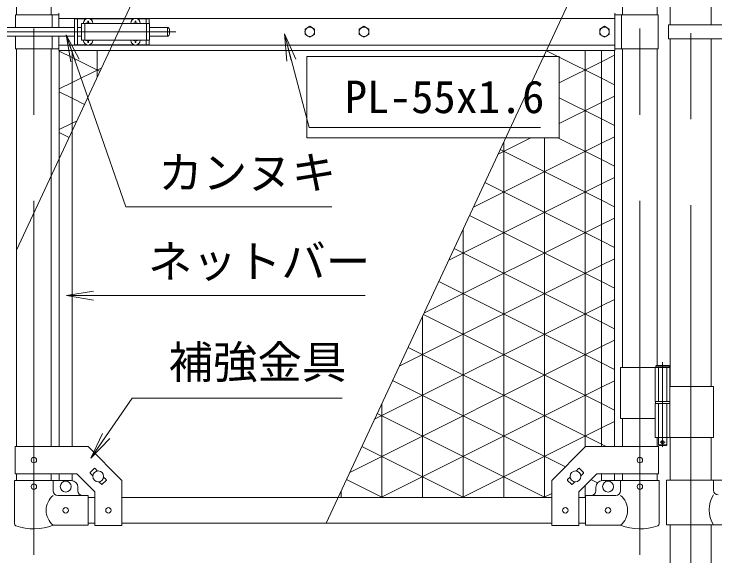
# Model space of a CAD drawing. Units: millimetres, scale not verified. Extents: x -4200 to 4200, y -2970 to 2970.
# Drawn here: x -2683 to -1648, y -537 to 263 of the extents above; entities that cross this region are included whole.
import ezdxf
from ezdxf.enums import TextEntityAlignment as Align

# ---------------------------------------------------------------- set-up
doc = ezdxf.new("R2010")
doc.units = ezdxf.units.MM
doc.header["$LTSCALE"] = 20
doc.linetypes.add('DASHED', pattern=[7.5, 6, -1.5])
doc.linetypes.add('USER1', pattern=[50.8, 31.75, -6.35, 6.35, -6.35])
for name, color, linetype, lineweight in [('0-1_D-BMK', 2, 'USER1', 13), ('0-2_D-STR1', 1, 'Continuous', 18), ('0-3_D-STR3', 3, 'Continuous', 13), ('0-4_0', 7, 'Continuous', 9), ('0-9_D-STR-TXT', 7, 'Continuous', 9), ('0-A_Defpoints', 8, 'Continuous', 18)]:
    doc.layers.add(name, color=color, linetype=linetype, lineweight=lineweight)
doc.styles.add('ＭＳ ゴシック', font='')
doc.styles.get('ＭＳ ゴシック').set_extended_font_data('MS Gothic')

# ---------------------------------------------------------------- blocks, each defined once
blk = doc.blocks.new('_Open')
at = {"layer": '0-4_0'}
blk.add_line((-20, 3.33), (0, 0), dxfattribs=at)
blk.add_lwpolyline([(-20, -3.33), (0, 0), (-20, 0)], dxfattribs=at)

msp = doc.modelspace()

# ---------------------------------------------------------------- linework, layer by layer
at = {"layer": '0-1_D-BMK'}
for p, q in [((-2653.4, 1003.1), (-2653.4, -535.29)), ((-1759.2, 1003.1), (-1759.2, -535.29)), ((-1684.05, 996.61), (-1684.05, -799.21)), ((-2784.09, 236.37), (-2444.09, 236.37)), ((-1725.64, -251.21), (-1725.64, -376.1)), ((-1729.26, -369.13), (-1722.01, -369.13))]:
    msp.add_line(p, q, dxfattribs=at)
at = {"layer": '0-2_D-STR1'}
for p, q in [((-2678.8, 848.32), (-2678.8, 261.37)), ((-2628, 848.32), (-2628, 261.37)), ((-1784.6, 731.87), (-1784.6, 261.37)), ((-1733.8, 703.87), (-1733.8, 261.37)), ((-1714.3, 703.87), (-1714.3, 246.87)), ((-1653.8, 703.87), (-1653.8, 246.87)), ((-1714.3, 225.87), (-1714.3, -287.13)), ((-1653.8, 225.87), (-1653.8, -287.13)), ((-2678.8, 211.37), (-2678.8, -375.58)), ((-2628, 211.37), (-2628, -375.58)), ((-1784.6, 211.37), (-1784.6, -259.13)), ((-1733.8, 211.37), (-1733.8, -256.13)), ((-1784.6, -334.13), (-1784.6, -375.58)), ((-1733.8, -362.13), (-1733.8, -375.58)), ((-1714.3, -362.13), (-1714.3, -424.93)), ((-1653.8, -362.13), (-1653.8, -424.93)), ((-2678.8, -415.58), (-2678.8, -425.63)), ((-2628, -415.58), (-2628, -425.63)), ((-1784.6, -415.58), (-1784.6, -425.63)), ((-1733.8, -415.58), (-1733.8, -425.63)), ((-2573.4, -450.63), (-2563.4, -450.63)), ((-2523.4, -450.63), (-1889.2, -450.63)), ((-1849.2, -450.63), (-1839.2, -450.63)), ((-2573.4, -488.63), (-2563.4, -488.63)), ((-2523.4, -488.63), (-1889.2, -488.63)), ((-1849.2, -488.63), (-1839.2, -488.63)), ((-1714.3, -490.93), (-1714.3, -788.63)), ((-1653.8, -490.93), (-1653.8, -788.63))]:
    msp.add_line(p, q, dxfattribs=at)
at = {"layer": '0-3_D-STR3'}
for p, q in [((-2680.4, 261.37), (-2680.4, 242.87)), ((-2680.4, 261.37), (-2616.3, 261.37)), ((-2626.4, 261.37), (-2626.4, 242.87)), ((-2616.3, 242.87), (-2616.3, 263.87)), ((-1796.3, 208.87), (-1796.3, 263.87)), ((-1732.2, 261.37), (-1796.3, 261.37)), ((-1786.2, 261.37), (-1786.2, 211.37)), ((-1732.2, 261.37), (-1732.2, 211.37)), ((-2616.3, 255.87), (-1796.3, 255.87)), ((-2593.4, 255.37), (-2593.4, 217.37)), ((-2593.4, 255.37), (-2575.99, 255.37)), ((-2588.9, 255.37), (-2588.9, 217.37)), ((-2582.9, 248.87), (-2582.9, 223.87)), ((-2582.9, 248.87), (-2482.9, 248.87)), ((-2575.25, 249.29), (-2576.55, 249.26)), ((-2576.55, 249.26), (-2576.55, 248.87)), ((-2573.79, 252.02), (-2573.81, 250.72)), ((-2573.79, 252.02), (-2573, 252.02)), ((-2573, 252.02), (-2572.98, 250.72)), ((-2570.8, 255.37), (-2505.99, 255.37)), ((-2505.25, 249.29), (-2506.55, 249.26)), ((-2506.55, 249.26), (-2506.55, 248.87)), ((-2503.79, 252.02), (-2503.81, 250.72)), ((-2503.79, 252.02), (-2503, 252.02)), ((-2503, 252.02), (-2502.98, 250.72)), ((-2501.54, 249.29), (-2500.25, 249.26)), ((-2500.8, 255.37), (-2483.4, 255.37)), ((-2500.25, 249.26), (-2500.25, 248.87)), ((-2487.9, 255.37), (-2487.9, 248.87)), ((-2483.4, 255.37), (-2483.4, 248.87)), ((-2482.9, 248.87), (-2482.9, 223.87)), ((-2716.75, 242.87), (-2593.4, 242.87)), ((-2588.9, 242.87), (-2582.9, 242.87)), ((-2482.9, 242.87), (-2456.4, 242.87)), ((-2456.4, 242.87), (-2456.4, 229.87)), ((-2453.4, 239.87), (-2453.4, 232.87)), ((-1716.85, 246.87), (-1716.85, 225.87)), ((-1716.85, 246.87), (-1602.05, 246.87)), ((-2716.75, 229.87), (-2593.4, 229.87)), ((-2680.4, 229.87), (-2680.4, 211.37)), ((-2626.4, 229.87), (-2626.4, 211.37)), ((-2616.3, 208.87), (-2616.3, 229.87)), ((-2588.9, 229.87), (-2582.9, 229.87)), ((-2482.9, 229.87), (-2456.4, 229.87)), ((-2593.4, 217.37), (-2575.99, 217.37)), ((-2582.9, 223.87), (-2482.9, 223.87)), ((-2576.55, 223.47), (-2576.55, 223.87)), ((-2575.25, 223.45), (-2576.55, 223.47)), ((-2573.79, 220.72), (-2573.81, 222.01)), ((-2573.79, 220.72), (-2573, 220.72)), ((-2573, 220.72), (-2572.98, 222.01)), ((-2571.54, 223.45), (-2570.25, 223.47)), ((-2570.8, 217.37), (-2505.99, 217.37)), ((-2570.25, 223.47), (-2570.25, 223.87)), ((-2506.55, 223.47), (-2506.55, 223.87)), ((-2505.25, 223.45), (-2506.55, 223.47)), ((-2503.79, 220.72), (-2503.81, 222.01)), ((-2503.79, 220.72), (-2503, 220.72)), ((-2503, 220.72), (-2502.98, 222.01)), ((-2501.54, 223.45), (-2500.25, 223.47)), ((-2500.8, 217.37), (-2483.4, 217.37)), ((-2500.25, 223.47), (-2500.25, 223.87)), ((-2487.9, 223.87), (-2487.9, 217.37)), ((-2483.4, 223.87), (-2483.4, 217.37)), ((-1716.85, 225.87), (-1602.05, 225.87)), ((-2680.4, 211.37), (-2616.3, 211.37)), ((-2616.3, 216.87), (-1796.3, 216.87)), ((-2616.3, 208.87), (-1796.3, 208.87)), ((-2615.9, 208.87), (-2615.9, -375.58)), ((-2596.9, 208.87), (-2596.9, -375.58)), ((-1815.7, 208.87), (-1815.7, -375.58)), ((-1796.7, 208.87), (-1796.7, -375.58)), ((-1732.2, 211.37), (-1796.3, 211.37)), ((-1715.64, -257.13), (-1735.64, -257.13)), ((-1734.64, -256.13), (-1716.64, -256.13)), ((-1715.64, -257.13), (-1716.64, -256.13)), ((-1715.64, -257.13), (-1715.64, -259.13)), ((-1787.75, -259.13), (-1787.75, -334.13)), ((-1787.75, -259.13), (-1714.84, -259.13)), ((-1736.44, -259.13), (-1736.44, -309.13)), ((-1714.84, -259.13), (-1714.84, -309.13)), ((-1714.84, -287.13), (-1650.5, -287.13)), ((-1650.5, -287.13), (-1650.5, -362.13)), ((-1736.44, -309.13), (-1714.84, -309.13)), ((-1736.14, -309.13), (-1736.14, -312.13)), ((-1715.14, -309.13), (-1715.14, -312.13)), ((-1736.44, -312.13), (-1714.84, -312.13)), ((-1736.44, -312.13), (-1736.44, -362.13)), ((-1736.14, -312.13), (-1715.14, -312.13)), ((-1714.84, -312.13), (-1714.84, -362.13)), ((-1787.75, -334.13), (-1736.55, -334.13)), ((-1736.44, -362.13), (-1650.5, -362.13)), ((-1731.64, -362.13), (-1731.64, -373.13)), ((-2681.1, -415.58), (-2681.1, -375.58)), ((-1730.64, -374.13), (-1731.64, -373.13)), ((-1731.5, -415.58), (-1731.5, -375.58)), ((-1730.64, -374.13), (-1720.64, -374.13)), ((-1720.64, -374.13), (-1719.64, -373.13)), ((-2570.06, -413.57), (-2564.41, -407.92)), ((-2562.99, -407.92), (-2559.28, -411.63)), ((-1849.6, -407.92), (-1853.32, -411.63)), ((-1842.53, -413.57), (-1848.19, -407.92)), ((-2681.1, -415.58), (-2589.96, -415.58)), ((-2615.9, -415.58), (-2615.9, -425.63)), ((-2596.9, -415.58), (-2596.9, -425.63)), ((-2589.96, -415.58), (-2563.4, -442.15)), ((-2570.06, -414.99), (-2566.35, -418.7)), ((-2550.44, -420.46), (-2546.73, -424.18)), ((-1862.15, -420.46), (-1865.86, -424.18)), ((-1822.63, -415.58), (-1849.2, -442.15)), ((-1842.53, -414.99), (-1846.24, -418.7)), ((-1731.5, -415.58), (-1822.63, -415.58)), ((-1815.7, -415.58), (-1815.7, -425.63)), ((-1796.7, -415.58), (-1796.7, -425.63)), ((-2681.95, -425.63), (-2624.85, -425.63)), ((-2681.95, -425.63), (-2681.95, -489.33)), ((-2624.85, -425.63), (-2624.85, -440.63)), ((-2624.85, -425.63), (-2598.4, -425.63)), ((-2557.52, -427.53), (-2553.8, -431.25)), ((-2552.39, -431.25), (-2546.73, -425.59)), ((-2523.4, -491.83), (-2523.4, -425.58)), ((-1889.2, -491.83), (-1889.2, -425.58)), ((-1860.21, -431.25), (-1865.86, -425.59)), ((-1855.08, -427.53), (-1858.79, -431.25)), ((-1787.75, -425.63), (-1814.2, -425.63)), ((-1730.65, -425.63), (-1787.75, -425.63)), ((-1787.75, -425.63), (-1787.75, -440.63)), ((-1730.65, -425.63), (-1730.65, -489.33)), ((-1719.75, -424.93), (-1629.05, -424.93)), ((-1719.75, -424.93), (-1719.75, -490.93)), ((-1650.65, -424.93), (-1650.65, -439.93)), ((-2588.4, -440.63), (-2588.4, -435.63)), ((-2563.4, -491.83), (-2563.4, -442.15)), ((-1849.2, -491.83), (-1849.2, -442.15)), ((-1824.2, -440.63), (-1824.2, -435.63)), ((-2573.4, -447.63), (-2617.85, -447.63)), ((-2573.4, -491.63), (-2573.4, -447.63)), ((-1839.2, -447.63), (-1794.75, -447.63)), ((-1839.2, -491.63), (-1839.2, -447.63)), ((-2573.4, -491.63), (-2624.85, -491.63)), ((-2563.4, -491.83), (-2523.4, -491.83)), ((-1849.2, -491.83), (-1889.2, -491.83)), ((-1839.2, -491.63), (-1787.75, -491.63)), ((-1719.75, -490.93), (-1604.05, -490.93))]:
    msp.add_line(p, q, dxfattribs=at)
at = {"layer": '0-3_D-STR3', "linetype": 'DASHED'}
for p, q in [((-2578.4, 248.87), (-2578.4, 223.87)), ((-2487.4, 248.87), (-2487.4, 223.87)), ((-1731.94, -259.13), (-1731.94, -309.13)), ((-1719.34, -259.13), (-1719.34, -309.13)), ((-1731.94, -312.13), (-1731.94, -362.13)), ((-1719.34, -312.13), (-1719.34, -362.13))]:
    msp.add_line(p, q, dxfattribs=at)
at = {"layer": '0-3_D-STR3'}
for points in [[(-2571.54, 249.29), (-2570.25, 249.26), (-2570.25, 248.87)], [(-1734.64, -256.13), (-1735.64, -257.13), (-1735.64, -259.13)], [(-1719.64, -362.13), (-1719.64, -373.13), (-1731.64, -373.13)], [(-2681.1, -375.58), (-2573.4, -375.58), (-2523.4, -425.58)], [(-1731.5, -375.58), (-1839.2, -375.58), (-1889.2, -425.58)]]:
    msp.add_lwpolyline(points, dxfattribs=at)
for points in [[(-2246.3, 244.47), (-2253.31, 240.42), (-2253.31, 232.32), (-2246.3, 228.27), (-2239.28, 232.32), (-2239.28, 240.42)], [(-2166.3, 244.47), (-2173.31, 240.42), (-2173.31, 232.32), (-2166.3, 228.27), (-2159.28, 232.32), (-2159.28, 240.42)], [(-1811.3, 244.47), (-1818.31, 240.42), (-1818.31, 232.32), (-1811.3, 228.27), (-1804.28, 232.32), (-1804.28, 240.42)]]:
    msp.add_lwpolyline(points, close=True, dxfattribs=at)
for centre, radius in [((-2246.3, 236.37), 7.03), ((-2166.3, 236.37), 7.03), ((-1811.3, 236.37), 7.03), ((-1725.64, -369.13), 2.5), ((-2653.4, -395.58), 4), ((-1759.2, -395.58), 4), ((-2558.4, -419.58), 8), ((-1854.2, -419.58), 8), ((-2653.4, -434.63), 4), ((-2606.4, -434.63), 8), ((-1806.2, -434.63), 8), ((-1759.2, -434.63), 4), ((-2606.4, -469.63), 4), ((-2543.4, -469.58), 4), ((-1869.2, -469.58), 4), ((-1806.2, -469.63), 4)]:
    msp.add_circle(centre, radius, dxfattribs=at)
for centre, radius, start, end in [((-2573.4, 248.87), 7, 0, 180), ((-2575.3, 250.77), 1.49, 270, 0), ((-2571.49, 250.77), 1.49, 180, 270), ((-2503.4, 248.87), 7, 0, 180), ((-2505.3, 250.77), 1.49, 270, 0), ((-2501.49, 250.77), 1.49, 180, 270), ((-2456.4, 239.87), 3, 0, 90), ((-2456.4, 232.87), 3, 270, 0), ((-2573.4, 223.87), 7, 180, 0), ((-2575.3, 221.96), 1.49, 0, 90), ((-2571.49, 221.96), 1.49, 90, 180), ((-2503.4, 223.87), 7, 180, 0), ((-2505.3, 221.96), 1.49, 0, 90), ((-2501.49, 221.96), 1.49, 90, 180), ((-2569.36, -414.28), 1, 135, 225), ((-2563.7, -408.62), 1, 45, 135), ((-1848.89, -408.62), 1, 45, 135), ((-1843.24, -414.28), 1, 315, 45), ((-2598.4, -435.63), 10, 0, 90), ((-2553.09, -430.54), 1, 225, 315), ((-2547.44, -424.89), 1, 315, 45), ((-1865.16, -424.89), 1, 135, 225), ((-1859.5, -430.54), 1, 225, 315), ((-1814.2, -435.63), 10, 90, 180), ((-2617.85, -440.63), 7, 180, 270), ((-2581.4, -440.63), 7, 180, 270), ((-1831.2, -440.63), 7, 270, 0), ((-1794.75, -440.63), 7, 270, 0), ((-1643.65, -439.93), 7, 180, 270), ((-2606.65, -469.63), 28.55, 129.59418, 230.40582), ((-1805.94, -469.63), 28.55, 309.59418, 50.40582), ((-1616.43, -468.93), 40.68, 147.25964, 212.74036), ((-2678.65, -489.33), 3.3, 180, 250.77949), ((-2653.4, -416.9), 80, 250.77949, 290.9084), ((-1759.2, -416.9), 80, 249.0916, 289.22051), ((-1733.95, -489.33), 3.3, 289.22051, 0)]:
    msp.add_arc(centre, radius, start, end, dxfattribs=at)
at = {"layer": '0-4_0'}
for p, q in [((-2596.9, 198.43), (-2615.9, 207.93)), ((-2560, 168.76), (-2560, 208.87)), ((-1880.04, 200), (-1897.1, 208.53)), ((-1840, -376.39), (-1840, 208.87)), ((-2555.76, 177.86), (-2596.9, 198.43)), ((-1900, 200), (-1900, 202.31)), ((-2596.9, 161.57), (-2553.15, 183.44)), ((-2615.9, 152.07), (-2596.9, 161.57)), ((-2596.9, 138.43), (-2615.9, 147.93)), ((-2578.44, 129.2), (-2596.9, 138.43)), ((-2596.9, 101.57), (-2589.64, 105.2)), ((-2615.9, 92.07), (-2596.9, 101.57)), ((-2601.13, 80.55), (-2615.9, 87.93)), ((-1968.28, 55.87), (-1920.04, 80)), ((-1960, -450.63), (-1960, 73.64)), ((-1900, -450.63), (-1900, 80)), ((-1815.7, 72.17), (-1796.7, 81.67)), ((-2004.77, -22.37), (-1815.7, 72.17)), ((-1815.7, -12.17), (-1965.17, 62.56)), ((-1815.7, 12.17), (-1796.7, 21.67)), ((-2041.26, -100.61), (-1815.7, 12.17)), ((-1815.7, -72.17), (-1987.85, 13.91)), ((-1796.7, -21.67), (-1815.7, -12.17)), ((-1815.7, -132.17), (-2010.54, -34.75)), ((-1815.7, -47.83), (-1796.7, -38.33)), ((-2077.74, -178.85), (-1815.7, -47.83)), ((-2020, -450.63), (-2020, -55.03)), ((-1796.7, -81.67), (-1815.7, -72.17)), ((-1815.7, -192.17), (-2033.23, -83.41)), ((-1815.7, -107.83), (-1796.7, -98.33)), ((-2114.23, -257.1), (-1815.7, -107.83)), ((-1815.7, -252.17), (-2055.92, -132.06)), ((-1796.7, -141.67), (-1815.7, -132.17)), ((-1815.7, -167.83), (-1796.7, -158.33)), ((-2150.71, -335.34), (-1815.7, -167.83)), ((-2080, -450.63), (-2080, -183.7)), ((-1815.7, -312.17), (-2078.61, -180.72)), ((-1796.7, -201.67), (-1815.7, -192.17)), ((-1815.7, -227.83), (-1796.7, -218.33)), ((-2187.2, -413.58), (-1815.7, -227.83)), ((-1796.7, -261.67), (-1815.7, -252.17)), ((-1869.09, -405.48), (-2123.99, -278.03)), ((-1815.7, -287.83), (-1796.7, -278.33)), ((-2141.3, -450.63), (-1815.7, -287.83)), ((-2140, -450.63), (-2140, -312.37)), ((-1796.7, -321.67), (-1815.7, -312.17)), ((-1898.78, -450.63), (-2146.67, -326.68)), ((-1815.7, -347.83), (-1796.7, -338.33)), ((-2021.3, -450.63), (-1815.7, -347.83)), ((-2018.78, -450.63), (-2169.36, -375.34)), ((-2138.78, -450.63), (-2192.05, -424)), ((-1840, -450.63), (-1840, -432.96)), ((-1821.79, -429.13), (-1831.38, -424.33)), ((-2200, -450.63), (-2200, -441.04)), ((-1901.3, -450.63), (-1889.2, -444.58))]:
    msp.add_line(p, q, dxfattribs=at)
for points in [[(-1878.05, 160.99), (-1815.7, 192.17), (-1796.7, 201.67)], [(-1796.7, 158.33), (-1815.7, 167.83), (-1878.05, 199.01)], [(-1878.05, 100.99), (-1815.7, 132.17), (-1796.7, 141.67)], [(-1796.7, 98.33), (-1815.7, 107.83), (-1878.05, 139.01)], [(-1796.7, 38.33), (-1815.7, 47.83), (-1880.04, 80)], [(-1808.88, -375.58), (-1815.7, -372.17), (-2101.3, -229.37)]]:
    msp.add_lwpolyline(points, dxfattribs=at)
at = {"layer": '0-9_D-STR-TXT'}
msp.add_line((-2164.55, -152.73), (-2603.14, -152.73), dxfattribs=at)
for points in [[(-2213.69, -21.8), (-2517.66, -21.8), (-2605.1, 229.95)], [(-1905.77, 95.22), (-2247.05, 95.22), (-2283.27, 231.26)], [(-2198.49, -304.05), (-2508.55, -304.05), (-2568.26, -391.19)]]:
    msp.add_lwpolyline(points, dxfattribs=at)
at = {"layer": '0-A_Defpoints'}
for p, q in [((-2190.4, 961.37), (-2678.8, -86)), ((-1733.8, 558.74), (-2222.19, -488.63))]:
    msp.add_line(p, q, dxfattribs=at)
msp.add_lwpolyline([(-1878.05, 200), (-2250.64, 200), (-2250.64, 80), (-1878.05, 80)], close=True, dxfattribs=at)

# ---------------------------------------------------------------- block references
at = {"layer": '0-9_D-STR-TXT', "xscale": 2, "yscale": 2}
for p, rotation in [((-2605.76, 231.84), 109.15293), ((-2283.78, 233.19), 104.91069), ((-2605.14, -152.73), 180), ((-2569.39, -392.84), 235.58239)]:
    msp.add_blockref('_Open', p, dxfattribs=dict(at, rotation=rotation))

# ---------------------------------------------------------------- texts
at = {"layer": '0-9_D-STR-TXT', "style": 'ＭＳ ゴシック'}
for s, p in [('PL-55x1.6', (-2194.6, 101.97)), ('カンヌキ', (-2469.79, -9.73)), ('ネットバー', (-2485.11, -140.78)), ('補強金具', (-2454.58, -289.43))]:
    msp.add_text(s, height=48.09, dxfattribs=at).set_placement(p, align=Align.BOTTOM_LEFT)

doc.saveas('drawing.dxf')
